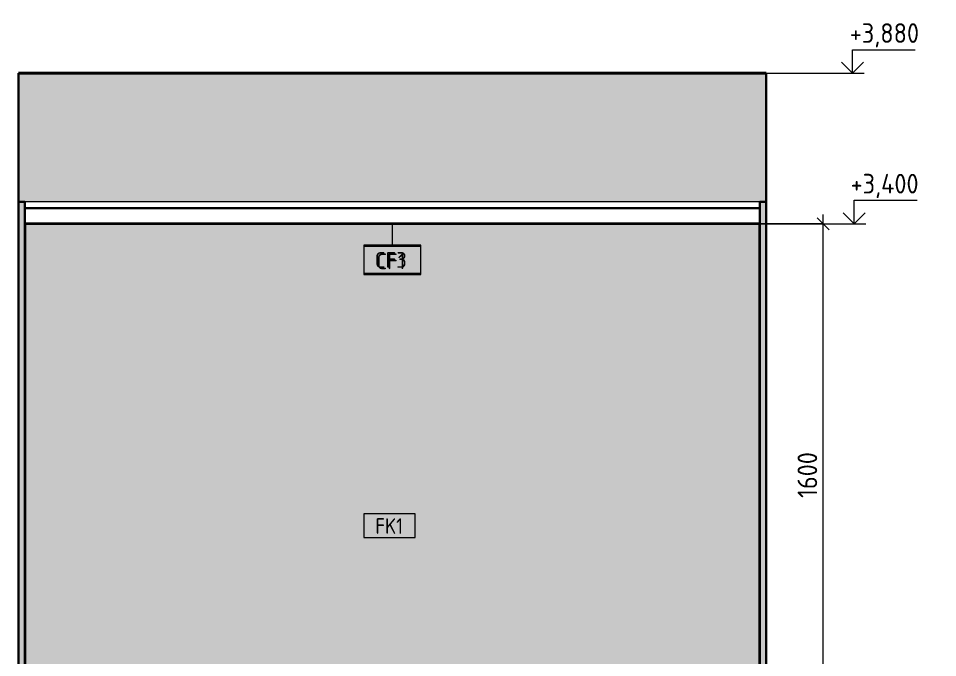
# Model space of a CAD drawing. Header units: millimetres. Extents: x 66053 to 88312, y -1987 to 8211.
# Drawn here: x 77950 to 80877, y 2017 to 4055 of the extents above; entities that cross this region are included whole.
import ezdxf

# ---------------------------------------------------------------- set-up
doc = ezdxf.new("R2010")
doc.units = ezdxf.units.MM
for name, color, linetype, lineweight in [('A-ANNO-DIMS', 7, 'Continuous', 9), ('A-ANNO-DIMS-25', 7, 'Continuous', 9), ('A-CLNG-IDEN', 7, 'Continuous', 9), ('A-WALL-IDEN', 7, 'Continuous', 9), ('A-WALL-PATT', 7, 'Continuous', 9), ('G-ANNO-DIMS', 7, 'Continuous', 9), ('G-ANNO-DIMS-1', 7, 'Continuous', 20), ('I-WALL', 7, 'Continuous', 9)]:
    doc.layers.add(name, color=color, linetype=linetype, lineweight=lineweight)
for name, color, linetype, lineweight, true_color in [('A-CLNG-FNSH-1', 7, 'Continuous', 30, 0x3c3c3c), ('A-FLOR-1', 7, 'Continuous', 9, 0x787878), ('A-FLOR-FNSH-1', 7, 'Continuous', 40, 0x3c3c3c), ('A-WALL-4', 7, 'Continuous', 30, 0x3c3c3c), ('A-WALL-FNSH-2', 7, 'Continuous', 30, 0x3c3c3c), ('I-WALL-1', 7, 'Continuous', 9, 0x787878)]:
    doc.layers.add(name, color=color, linetype=linetype, lineweight=lineweight, true_color=true_color)
doc.styles.add('GOST Common_1', font='GOST_Common.ttf', dxfattribs={"width": 0.9, "height": 50})
doc.styles.add('GOST Common_2', font='GOST_Common.ttf', dxfattribs={"height": 50})
doc.styles.add('ISOCPEUR_1', font='isocpeur.ttf', dxfattribs={"width": 0.9, "height": 62.5})
doc.dimstyles.new('ISO-2_5_0_9К_БОЛЬШОЙ_округление', dxfattribs={"dimscale": 304.8, "dimtxt": 62.248823, "dimasz": 0.123031, "dimexe": 0.098425, "dimexo": 0, "dimgap": 0, "dimtad": 1, "dimdec": 0, "dimrnd": 10, "dimzin": 0, "dimdsep": 46, "dimtxsty": 'ISOCPEUR_1', "dimblk1": 'OBLIQUE', "dimblk2": 'OBLIQUE', "dimsah": 1, "dimcen": 0.09, "dimdle": 0.098425, "dimazin": 0, "dimtfac": 1, "dimtdec": 4, "dimtix": 1, "dimtmove": 0, "dimatfit": 3, "dimfxl": 1, "dimtvp": 1, "dimtolj": 1, "dimtzin": 0, "dimarcsym": 2})
pattern_1 = [(45, (147890.853, 0), (-8.8388348, 8.8388348), [])]
pattern_2 = [(0, (147890.853, 0), (30.48, 7.62), [2.515, -20.345, 2.515, -20.345, -121.92]), (0, (147890.853, 0), (30.48, 7.62), [-45.72, 2.515, -43.205, 2.515, -20.345, -53.34]), (0, (147890.853, 0), (30.48, 7.62), [-114.3, 2.515, -12.725, 2.515, -35.585]), (120, (147902.283, 3.81), (-21.8391136, 22.5864543), [2.515, -20.345, 2.515, -20.345, -121.92]), (120, (147902.283, 3.81), (-21.8391136, 22.5864543), [-45.72, 2.515, -43.205, 2.515, -20.345, -53.34]), (120, (147902.283, 3.81), (-21.8391136, 22.5864543), [-114.3, 2.515, -12.725, 2.515, -35.585]), (240, (147906.093, 19.05), (-8.6408864, -30.2064543), [2.515, -20.345, 2.515, -20.345, -121.92]), (240, (147906.093, 19.05), (-8.6408864, -30.2064543), [-45.72, 2.515, -43.205, 2.515, -20.345, -53.34]), (240, (147906.093, 19.05), (-8.6408864, -30.2064543), [-114.3, 2.515, -12.725, 2.515, -35.585])]

# ---------------------------------------------------------------- blocks, each defined once
blk = doc.blocks.new('М_потолков - Марка_ Имя типа-25382930-1_14-3')
at = {"layer": 'A-CLNG-IDEN'}
for p, q in [((-68659.4, 3331.9), (-68840.6, 3331.9)), ((-68840.6, 3331.9), (-68840.6, 3242.5)), ((-68659.4, 3242.5), (-68659.4, 3331.9)), ((-68840.6, 3242.5), (-68659.4, 3242.5))]:
    blk.add_line(p, q, dxfattribs=at)
blk = doc.blocks.new('Высотные отметки - Стрелка_Верх-17668718-1_14-3')
at = {"layer": 'G-ANNO-DIMS'}
for p, q in [((-67284.6, 3955), (-67084.6, 3955)), ((-67284.6, 3880), (-67284.6, 3955)), ((-67322.5, 3880), (-67247.6, 3880))]:
    blk.add_line(p, q, dxfattribs=at)
at = {"layer": 'G-ANNO-DIMS-1'}
for q in [(-67320, 3915.4), (-67249.3, 3915.4)]:
    blk.add_line((-67284.6, 3880), q, dxfattribs=at)
blk = doc.blocks.new('DIMBLOCK24-1_14-3')
at = {"layer": 'A-ANNO-DIMS-25'}
for p, q in [((80512.9, 1800), (80512.9, 3430)), ((80310.9, 3400), (80542.9, 3400)), ((80512.9, 3400), (80310.9, 3400)), ((80298.4, 1800), (80542.9, 1800)), ((80512.9, 1800), (80298.4, 1800))]:
    blk.add_line(p, q, dxfattribs=at)
at = {"layer": 'A-ANNO-DIMS-25', "lineweight": 20}
for p, q in [((80512.9, 3400), (80494.2, 3418.8)), ((80512.9, 3400), (80531.7, 3381.2)), ((80512.9, 1800), (80494.2, 1818.8)), ((80512.9, 1800), (80531.7, 1781.2))]:
    blk.add_line(p, q, dxfattribs=at)
at = {"layer": 'A-ANNO-DIMS-25', "color": 0, "insert": (80431.3, 2526.4), "char_height": 62.5, "width": 176.691, "attachment_point": 1, "rotation": 90, "line_spacing_factor": 1.149209, "style": 'ISOCPEUR_1'}
blk.add_mtext('1600', dxfattribs=at)
blk = doc.blocks.new('_Oblique')
at = {"color": 0, "linetype": 'ByBlock', "lineweight": -2}
blk.add_line((-0.5, -0.5), (0.5, 0.5), dxfattribs=at)
blk = doc.blocks.new('М_стена_0001 - Типоразмер_без рамки-25382661-1_14-3')
at = {"layer": 'A-WALL-IDEN'}
for p, q in [((-68677.3, 2475.3), (-68840.6, 2475.3)), ((-68840.6, 2475.3), (-68840.6, 2400.3)), ((-68677.3, 2400.3), (-68677.3, 2475.3)), ((-68840.6, 2400.3), (-68677.3, 2400.3))]:
    blk.add_line(p, q, dxfattribs=at)

msp = doc.modelspace()

# ---------------------------------------------------------------- hatches: boundary and pattern name
at = {"layer": 'A-FLOR-1'}
h = msp.add_hatch(dxfattribs=at)
h.set_pattern_fill('FP_17', color=256, style=0, pattern_type=2)
h.set_pattern_definition([(45, (147890.853, 0), (-14.25598, 14.25598), []), (45, (147905.109, 0), (-14.25598, 14.25598), [25.202, -5.04, 0.8382, -4.202])])
h.paths.add_polyline_path([(80331.2, 3880), (80331.2, 3880.2), (79140.8, 3880)])
at = {"layer": 'A-WALL-PATT'}
msp.add_hatch(color=256, dxfattribs=at).paths.add_polyline_path([(77983.4, 1800), (77983.4, 1806), (80298.4, 1806), (80298.4, 1800), (80309.9, 1800), (80309.9, 3400), (77971.9, 3400), (77971.9, 1800), (77981.9, 1800)])
at = {"layer": 'I-WALL'}
h = msp.add_hatch(color=256, dxfattribs=at)
h.paths.add_polyline_path([(77970.9, -0.1), (77970.9, 0), (77950.9, -0.1)])
h.paths.add_polyline_path([(79140.8, 3470), (80330.9, 3470), (80330.9, 3880), (77950.9, 3880), (77950.9, 3470), (77970.9, 3470)])
at = {"layer": 'I-WALL-1'}
h = msp.add_hatch(dxfattribs=at)
h.set_pattern_fill('FP_16', color=256, style=0, pattern_type=2)
h.set_pattern_definition(pattern_1)
h.paths.add_polyline_path([(77950.9, -0.1), (77950.9, 3880), (77950.4, 3880), (77950.4, -0.1)])
h = msp.add_hatch(dxfattribs=at)
h.set_pattern_fill('FP_16', color=256, style=0, pattern_type=2)
h.set_pattern_definition(pattern_1)
h.paths.add_polyline_path([(80331.2, -0.1), (80331.2, 3880), (80330.9, 3880), (80330.9, -0.1)])
h = msp.add_hatch(dxfattribs=at)
h.set_pattern_fill('FP_18', color=256, style=0, pattern_type=2)
h.set_pattern_definition(pattern_2)
h.paths.add_polyline_path([(77950.9, 0), (77970.9, 0), (77970.9, 3470), (77950.9, 3470), (77950.9, 480.3)])
h = msp.add_hatch(dxfattribs=at)
h.set_pattern_fill('FP_18', color=256, style=0, pattern_type=2)
h.set_pattern_definition(pattern_2)
h.paths.add_polyline_path([(80310.9, 0), (80330.9, 0), (80330.9, 3470), (80310.9, 3470), (80310.9, 237.5)])

# ---------------------------------------------------------------- linework, layer by layer
at = {"layer": 'A-CLNG-FNSH-1'}
for p, q in [((80310.9, 3450), (77970.9, 3450)), ((80310.9, 3401), (80310.9, 3450)), ((80309.9, 3401), (77971.9, 3401)), ((77971.9, 3401), (77971.9, 3400)), ((77971.9, 3400), (80310.9, 3400)), ((80309.9, 3400), (80309.9, 3401))]:
    msp.add_line(p, q, dxfattribs=at)
at = {"layer": 'A-CLNG-IDEN'}
for q in [(79140.9, 3331.9), (79140.9, 3327.4)]:
    msp.add_line((79140.9, 3400), q, dxfattribs=at)
at = {"layer": 'A-FLOR-FNSH-1'}
msp.add_line((77950.4, 3880), (80331.2, 3880), dxfattribs=at)
at = {"layer": 'A-WALL-4'}
for p, q in [((77950.9, -5.4), (77950.9, 3880.2)), ((80330.9, 3880.2), (80330.9, -5.4)), ((77970.9, 3470), (77950.9, 3470)), ((77970.9, 3400), (77970.9, 3470)), ((80330.9, 3470), (80310.9, 3470)), ((80310.9, 3470), (80310.9, 3450))]:
    msp.add_line(p, q, dxfattribs=at)
at = {"layer": 'A-WALL-FNSH-2'}
for p, q in [((77971.9, 3400), (77970.9, 3400)), ((77970.9, 3400), (77970.9, 0)), ((77971.9, 0), (77971.9, 3400)), ((80310.9, 3401), (80309.9, 3401)), ((80309.9, 3400), (80309.9, 0)), ((80310.9, 0), (80310.9, 3401))]:
    msp.add_line(p, q, dxfattribs=at)
at = {"layer": 'G-ANNO-DIMS'}
for p, q in [((80197.9, 3880), (80423.5, 3880)), ((80423.5, 3880), (80606.2, 3880)), ((80185.1, 3400), (80527.8, 3400)), ((80527.8, 3400), (80611.6, 3400))]:
    msp.add_line(p, q, dxfattribs=at)
at = {"layer": 'I-WALL'}
msp.add_line((80310.9, 3470), (77970.9, 3470), dxfattribs=at)

# ---------------------------------------------------------------- block references
at = {"layer": 'A-CLNG-IDEN'}
for p in [(147890.9, 0), (147890.9, -4.5)]:
    msp.add_blockref('М_потолков - Марка_ Имя типа-25382930-1_14-3', p, dxfattribs=at)
at = {"layer": 'A-WALL-IDEN'}
msp.add_blockref('М_стена_0001 - Типоразмер_без рамки-25382661-1_14-3', (147890.9, 0), dxfattribs=at)
at = {"layer": 'G-ANNO-DIMS'}
for p in [(147890.9, 0), (147896.3, -480)]:
    msp.add_blockref('Высотные отметки - Стрелка_Верх-17668718-1_14-3', p, dxfattribs=at)

# ---------------------------------------------------------------- texts
at = {"layer": 'A-CLNG-IDEN', "char_height": 50, "attachment_point": 1, "style": 'GOST Common_2'}
for s, insert, width in [('CF3', (79085.2, 3309.8), 130.274), ('CF1', (79090.2, 3305.3), 118.249)]:
    msp.add_mtext(s, dxfattribs=dict(at, insert=insert, width=width))
at = {"layer": 'A-WALL-IDEN', "insert": (79087, 2461.8), "char_height": 50, "width": 111.835, "attachment_point": 1, "style": 'GOST Common_1'}
msp.add_mtext('FK1', dxfattribs=at)

# ---------------------------------------------------------------- dimensions: what is measured, and where the dimension line sits
at = {"layer": 'A-ANNO-DIMS'}
dim = msp.add_linear_dim(base=(80512.9, 3400), p1=(80298.4, 1800), p2=(80310.9, 3400), angle=90, dimstyle='ISO-2_5_0_9К_БОЛЬШОЙ_округление', override={"dimpost": '<>', "dimfxl": 1600.048827}, dxfattribs=at)
dim.commit()
dim.dimension.update_dxf_attribs({"geometry": 'DIMBLOCK24-1_14-3', "text_midpoint": (80481.7, 2600)})

# ---------------------------------------------------------------- next in the draw order: texts
at = {"layer": 'G-ANNO-DIMS', "char_height": 62.5, "attachment_point": 1, "line_spacing_factor": 1.149209, "style": 'ISOCPEUR_1', "bg_fill": 3, "box_fill_scale": 1.25, "bg_fill_color": 256, "bg_fill_true_color": 13158600, "bg_fill_transparency": 0}
for s, insert, width in [('+3,880', (80597.6, 4039.2), 254.705), ('+3,400', (80600.2, 3559.2), 261.428)]:
    msp.add_mtext(s, dxfattribs=dict(at, insert=insert, width=width))

doc.saveas('drawing.dxf')
